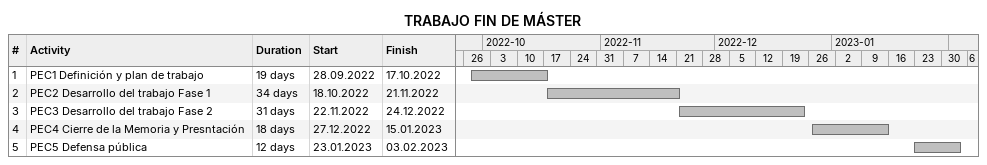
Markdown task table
TRABAJO FIN DE MÁSTER

| ID | Task | Duration | Start | Finish |
|---|---|---|---|---|
| 1 | PEC1 Definición y plan de trabajo | 19d | 2022-09-28 | 2022-10-17 |
| 2 | PEC2 Desarrollo del trabajo Fase 1 | 34d | 2022-10-18 | 2022-11-21 |
| 3 | PEC3 Desarrollo del trabajo Fase 2 | 31d | 2022-11-22 | 2022-12-24 |
| 4 | PEC4 Cierre de la Memoria y Presntación | 18d | 2022-12-27 | 2023-01-15 |
| 5 | PEC5 Defensa pública | 12d | 2023-01-23 | 2023-02-03 |
